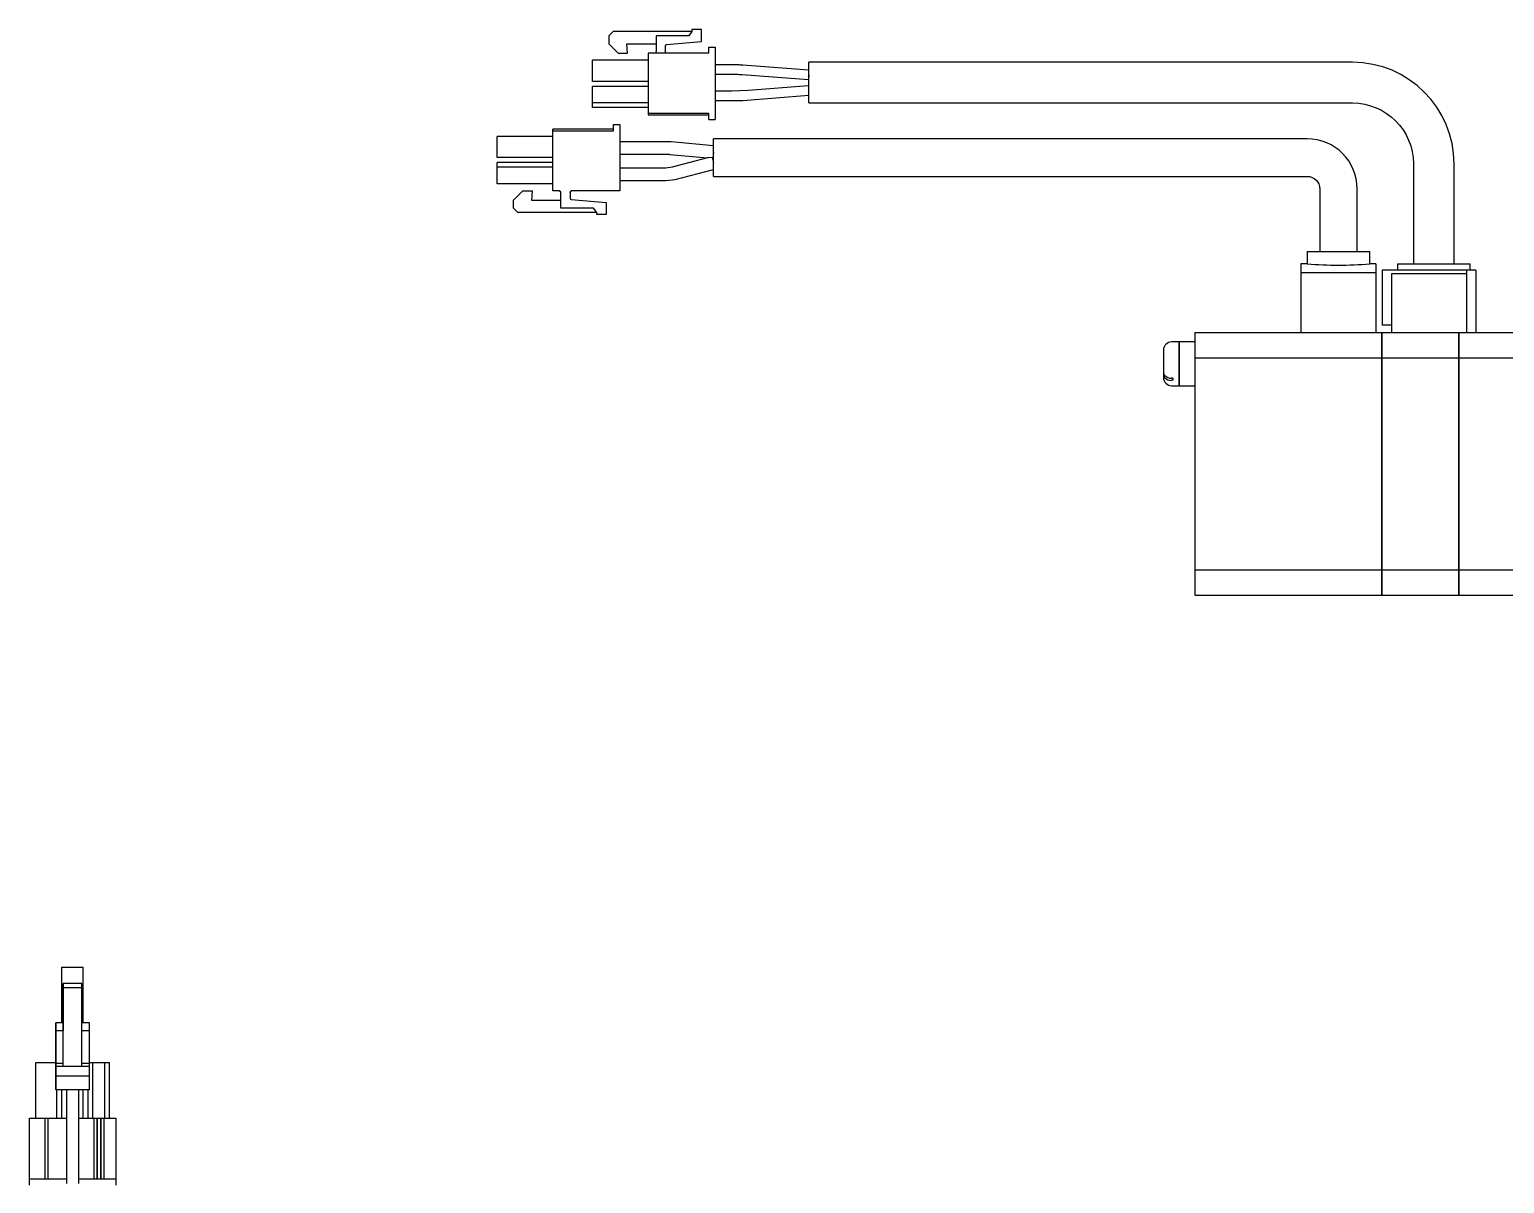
# Model space of a CAD drawing. Extents: x 0 to 1546, y -8 to 1243.
# Drawn here: x 313.7 to 549.7, y 822.4 to 1007.1 of the extents above; entities that cross this region are included whole.
import ezdxf

# ---------------------------------------------------------------- set-up
doc = ezdxf.new("R2010")
doc.units = 0
doc.header["$LTSCALE"] = 0.5
doc.layers.add('MSM_CONTINUOUS', color=7, linetype='CONTINUOUS')

msp = doc.modelspace()

# ---------------------------------------------------------------- linework, layer by layer
at = {"layer": 'MSM_CONTINUOUS', "linetype": 'CONTINUOUS'}
for p, q in [((407.11, 1006.8), (406.41, 1006.1)), ((406.41, 1006.1), (406.41, 1004.8)), ((419.71, 1006.8), (407.11, 1006.8)), ((413.96, 1006.1), (413.96, 1003.6)), ((419.21, 1006.1), (413.96, 1006.1)), ((419.71, 1006.8), (419.21, 1006.1)), ((419.71, 1007.1), (419.71, 1006.8)), ((421.21, 1007.1), (419.71, 1007.1)), ((421.21, 1005.19), (421.21, 1007.1)), ((406.41, 1004.8), (407.91, 1003.3)), ((407.91, 1003.3), (409.41, 1003.3)), ((409.28, 1004.8), (413.96, 1004.8)), ((409.41, 1003.3), (409.28, 1004.8)), ((412.71, 1003.3), (412.71, 993.45)), ((422.41, 1003.3), (412.71, 1003.3)), ((415.46, 1003.6), (415.46, 1004.5)), ((415.65, 1004.7), (421.21, 1005.19)), ((422.41, 1004.3), (423.41, 1004.3)), ((422.41, 1003.3), (422.41, 1004.3)), ((423.41, 1004.3), (423.41, 992.7)), ((403.81, 998.8), (403.81, 1002.2)), ((412.71, 1002.2), (403.81, 1002.2)), ((427.04, 1001.43), (423.41, 1001.43)), ((438.41, 1000.61), (427.84, 1001.4)), ((438.41, 995.35), (438.41, 1001.85)), ((525.41, 1001.85), (438.41, 1001.85)), ((412.71, 998.8), (403.81, 998.8)), ((423.41, 999.93), (427.04, 999.93)), ((427.73, 999.9), (438.36, 999.11)), ((438.41, 999.85), (438.36, 999.11)), ((438.36, 999.11), (438.41, 999.13)), ((403.81, 994.6), (403.81, 998)), ((412.71, 998), (403.81, 998)), ((426.04, 997.23), (423.41, 997.23)), ((428.68, 997.33), (426.04, 997.23)), ((427.87, 995.76), (438.41, 996.6)), ((438.36, 998.1), (428.68, 997.33)), ((412.71, 995.35), (403.81, 995.35)), ((412.71, 994.6), (403.81, 994.6)), ((412.71, 993.7), (422.41, 993.7)), ((422.41, 992.7), (422.41, 993.7)), ((423.41, 995.73), (427.02, 995.73)), ((438.41, 995.35), (525.41, 995.35)), ((407.16, 990.9), (407.16, 991.9)), ((407.16, 991.9), (408.16, 991.9)), ((408.16, 991.9), (408.16, 981.3)), ((412.71, 993.45), (422.41, 993.45)), ((422.41, 992.7), (423.41, 992.7)), ((388.56, 986.6), (388.56, 990)), ((397.46, 990), (388.56, 990)), ((397.46, 981.3), (397.46, 991.15)), ((407.16, 991.15), (397.46, 991.15)), ((397.46, 990.9), (407.16, 990.9)), ((416.07, 989.13), (408.16, 989.13)), ((416.36, 989.12), (416.07, 989.13)), ((423.16, 988.46), (416.36, 989.12)), ((423.16, 983.6), (423.16, 989.6)), ((518.16, 989.6), (423.16, 989.6)), ((397.46, 986.6), (388.56, 986.6)), ((397.46, 986.6), (388.56, 986.6)), ((408.16, 987.13), (416.07, 987.13)), ((416.07, 987.13), (416.16, 987.12)), ((416.16, 987.12), (422.22, 986.54)), ((423.16, 987.45), (423.07, 986.46)), ((388.56, 982.4), (388.56, 985.8)), ((397.46, 985.8), (388.56, 985.8)), ((397.46, 985.05), (388.56, 985.05)), ((415.52, 984.93), (408.16, 984.93)), ((416.53, 985.06), (415.52, 984.93)), ((422.22, 986.54), (416.53, 985.06)), ((417.04, 983.12), (423.16, 984.72)), ((422.94, 986.6), (422.22, 986.54)), ((422.94, 986.6), (423.16, 985.75)), ((422.98, 986.47), (423.07, 986.46)), ((535.16, 985.6), (535.16, 969.6)), ((541.66, 969.6), (541.66, 985.6)), ((397.46, 982.4), (388.56, 982.4)), ((397.46, 982.4), (388.56, 982.4)), ((408.16, 982.93), (415.52, 982.93)), ((415.52, 982.93), (417.04, 983.12)), ((423.16, 983.6), (518.16, 983.6)), ((391.16, 979.8), (392.66, 981.3)), ((391.16, 978.5), (391.16, 979.8)), ((392.66, 981.3), (394.16, 981.3)), ((394.16, 981.3), (394.03, 979.8)), ((394.16, 981.3), (394.03, 979.8)), ((394.03, 979.8), (398.71, 979.8)), ((398.41, 981.3), (397.46, 981.3)), ((398.41, 981.3), (397.46, 981.3)), ((398.41, 981.3), (398.42, 981.3)), ((398.71, 978.5), (398.71, 981)), ((400.21, 981), (400.21, 980.1)), ((400.4, 979.91), (405.96, 979.42)), ((408.16, 981.3), (400.51, 981.3)), ((400.51, 981.3), (400.51, 981.3)), ((408.16, 981.3), (400.51, 981.3)), ((520.16, 981.6), (520.16, 971.6)), ((526.16, 971.6), (526.16, 981.6)), ((391.86, 977.8), (391.16, 978.5)), ((391.86, 977.8), (391.16, 978.5)), ((404.46, 977.8), (391.86, 977.8)), ((404.46, 977.8), (391.86, 977.8)), ((403.96, 978.5), (398.71, 978.5)), ((403.96, 978.5), (398.71, 978.5)), ((404.46, 977.8), (403.96, 978.5)), ((404.46, 977.8), (403.96, 978.5)), ((404.46, 977.5), (404.46, 977.8)), ((405.96, 977.5), (404.46, 977.5)), ((405.96, 977.5), (404.46, 977.5)), ((405.96, 979.42), (405.96, 977.5)), ((518.16, 971.6), (528.16, 971.6)), ((518.16, 971.6), (518.16, 969.6)), ((528.16, 969.6), (528.16, 971.6)), ((517.16, 969.6), (517.16, 958.6)), ((518.16, 969.6), (517.16, 969.6)), ((529.16, 968.17), (517.16, 968.17)), ((529.16, 969.6), (528.16, 969.6)), ((529.16, 969.6), (529.16, 958.6)), ((545.16, 968.6), (530.16, 968.6)), ((530.16, 968.6), (530.16, 959.8)), ((531.66, 968), (531.66, 958.6)), ((543.66, 968), (531.66, 968)), ((532.59, 969.6), (544.23, 969.6)), ((532.59, 969.6), (532.59, 968.6)), ((543.66, 968.6), (543.66, 958.6)), ((544.23, 968.6), (544.23, 969.6)), ((545.16, 968.6), (545.16, 958.6)), ((500.16, 958.6), (530.11, 958.6)), ((500.16, 958.6), (500.16, 916.6)), ((530.11, 916.6), (530.11, 958.6)), ((530.11, 958.55), (530.16, 958.55)), ((531.66, 959.8), (530.16, 959.8)), ((530.16, 958.6), (566.41, 958.6)), ((530.16, 916.6), (530.16, 958.6)), ((542.41, 916.6), (542.41, 958.6)), ((542.41, 958.55), (542.46, 958.55)), ((542.46, 916.6), (542.46, 958.6)), ((500.16, 957.1), (497.66, 957.1)), ((500.16, 954.58), (530.11, 954.58)), ((530.11, 954.32), (530.16, 954.32)), ((530.16, 954.58), (542.41, 954.58)), ((542.41, 954.32), (542.46, 954.32)), ((542.46, 954.58), (566.41, 954.58)), ((500.16, 920.63), (530.11, 920.63)), ((530.11, 920.89), (530.16, 920.89)), ((530.16, 920.63), (542.41, 920.63)), ((542.41, 920.89), (542.46, 920.89)), ((542.46, 920.63), (566.41, 920.63)), ((500.16, 916.6), (530.11, 916.6)), ((530.11, 916.65), (530.16, 916.65)), ((530.16, 916.6), (542.41, 916.6)), ((542.41, 916.65), (542.46, 916.65)), ((542.46, 916.6), (566.41, 916.6)), ((318.9, 848.12), (318.9, 857.02)), ((318.9, 857.02), (322.3, 857.02)), ((318.9, 848.12), (318.9, 857.02)), ((318.9, 848.12), (318.9, 857.02)), ((322.3, 848.12), (322.3, 857.02)), ((319.1, 854.42), (319.1, 852.92)), ((319.1, 853.72), (319.1, 854.42)), ((322.1, 854.42), (319.1, 854.42)), ((319.1, 841.12), (319.1, 853.72)), ((322.1, 853.72), (319.1, 853.72)), ((319.1, 852.92), (319.1, 851.42)), ((322.1, 853.72), (322.1, 854.42)), ((322.1, 841.12), (322.1, 853.72)), ((319.1, 851.55), (319.1, 846.87)), ((319.1, 851.42), (319.1, 851.55)), ((317.9, 847.17), (317.9, 848.12)), ((317.9, 848.12), (317.9, 838.42)), ((317.9, 848.12), (317.9, 848.12)), ((319.1, 848.12), (317.9, 848.12)), ((323.3, 848.12), (322.1, 848.12)), ((323.3, 847.17), (323.3, 848.12)), ((317.9, 846.87), (317.9, 847.17)), ((317.9, 841.62), (317.9, 846.87)), ((319.1, 846.87), (317.9, 846.87)), ((317.9, 845.37), (317.9, 845.19)), ((317.9, 845.07), (317.9, 845.37)), ((317.9, 845.19), (317.9, 839.62)), ((317.9, 837.42), (317.9, 845.07)), ((319.1, 847.17), (319.1, 846.87)), ((319.1, 841.62), (319.1, 846.87)), ((323.3, 846.87), (322.1, 846.87)), ((323.3, 846.87), (323.3, 847.17)), ((323.3, 841.62), (323.3, 846.87)), ((314.7, 832.87), (314.7, 841.77)), ((314.7, 841.77), (317.9, 841.77)), ((317.9, 841.12), (317.9, 841.62)), ((319.1, 841.62), (317.9, 841.62)), ((317.9, 839.62), (317.9, 841.12)), ((323.3, 841.12), (317.9, 841.12)), ((319.1, 841.12), (319.1, 841.62)), ((323.3, 841.62), (322.1, 841.62)), ((323.3, 841.77), (326.5, 841.77)), ((323.3, 841.12), (323.3, 841.62)), ((323.3, 839.62), (323.3, 841.12)), ((323.85, 832.87), (323.85, 841.77)), ((325.75, 832.87), (325.75, 841.77)), ((326.5, 832.87), (326.5, 841.77)), ((323.3, 839.62), (317.9, 839.62)), ((317.9, 838.42), (317.9, 837.42)), ((323.3, 837.42), (323.3, 839.62)), ((317.9, 837.42), (317.9, 837.42)), ((323.3, 837.42), (317.9, 837.42)), ((318.1, 832.87), (318.1, 837.42)), ((318.9, 832.87), (318.9, 837.42)), ((319.6, 837.42), (319.6, 830.06)), ((319.6, 837.42), (319.6, 829.52)), ((321.6, 830.06), (321.6, 837.42)), ((322.3, 832.87), (322.3, 837.42)), ((323.1, 832.87), (323.1, 837.42)), ((313.7, 822.17), (313.7, 832.87)), ((313.7, 832.87), (319.6, 832.87)), ((316.15, 832.87), (316.15, 823.17)), ((316.65, 832.87), (316.65, 823.17)), ((321.6, 832.87), (327.5, 832.87)), ((324, 832.87), (324, 823.17)), ((324.5, 832.87), (324.5, 823.17)), ((324.55, 832.87), (324.55, 823.17)), ((325.05, 832.87), (325.05, 823.17)), ((325.1, 832.87), (325.1, 823.17)), ((325.6, 832.87), (325.6, 823.17)), ((327.5, 832.87), (327.5, 822.17)), ((319.6, 830.06), (319.6, 828.8)), ((319.6, 829.52), (319.6, 829.33)), ((319.6, 829.33), (319.6, 822.42)), ((319.6, 828.8), (319.6, 822.42)), ((321.6, 828.8), (321.6, 830.06)), ((321.6, 822.42), (321.6, 828.8)), ((313.7, 823.17), (319.6, 823.17)), ((321.6, 823.17), (327.5, 823.17))]:
    msp.add_line(p, q, dxfattribs=at)
at = {"layer": 'MSM_CONTINUOUS'}
for p, q in [((497.61, 957.1), (496.46, 957.1)), ((497.61, 957.1), (497.61, 950.1)), ((497.66, 957.05), (497.61, 957.05)), ((497.66, 957.1), (497.66, 950.1)), ((495.16, 955.8), (495.16, 951.4)), ((496.66, 951.31), (496.46, 951.31)), ((496.66, 951.31), (496.66, 950.96)), ((496.66, 950.96), (496.46, 950.96)), ((496.46, 950.1), (497.61, 950.1)), ((497.61, 950.15), (497.66, 950.15)), ((497.66, 950.1), (500.16, 950.1))]:
    msp.add_line(p, q, dxfattribs=at)
at = {"layer": 'MSM_CONTINUOUS', "linetype": 'CONTINUOUS', "extrusion": (0, 0, -1)}
for centre, radius, start, end in [((-413.66, 1003.6), 0.3, 180, 270), ((-415.66, 1004.5), 0.2, 0, 85), ((-415.76, 1003.6), 0.3, 270, 0), ((-427.04, 990.68), 9.25, 90, 94.2892), ((-525.41, 985.6), 9.75, 90, 180), ((-518.16, 981.6), 2, 90, 180), ((-398.41, 981), 0.3, 90, 180), ((-398.41, 981), 0.3, 90, 180), ((-400.51, 981), 0.3, 0, 90), ((-400.51, 981), 0.3, 0, 90)]:
    msp.add_arc(centre, radius, start, end, dxfattribs=at)
at = {"layer": 'MSM_CONTINUOUS', "linetype": 'CONTINUOUS'}
for centre, radius, start, end in [((427.04, 990.68), 10.75, 85.7108, 90), ((525.41, 985.6), 16.25, 360, 90), ((427.02, 1006.48), 10.75, 270, 274.548), ((518.16, 981.6), 8, 360, 90), ((398.41, 981), 0.3, 360, 90), ((400.51, 981), 0.3, 90, 180), ((400.41, 980.1), 0.2, 180, 265), ((523.17, 1029.62), 60.23, 265.2289, 269.9909), ((523.15, 1029.65), 60.26, 270.0102, 274.77)]:
    msp.add_arc(centre, radius, start, end, dxfattribs=at)
at = {"layer": 'MSM_CONTINUOUS'}
for centre, radius, start, end in [((438.35, 998.02), 0.0773, 39.0479, 89.5838), ((496.46, 955.8), 1.3, 90, 180), ((495.92, 951.91), 0.751, 181.7681, 218.8955), ((496.46, 951.4), 1.3, 180, 270), ((495.92, 952.26), 0.754, 185.8166, 221.8939), ((496.39, 952.36), 1.41, 221.3743, 272.8178), ((496.37, 952.7), 1.39, 222.8199, 273.04)]:
    msp.add_arc(centre, radius, start, end, dxfattribs=at)

doc.saveas('drawing.dxf')
